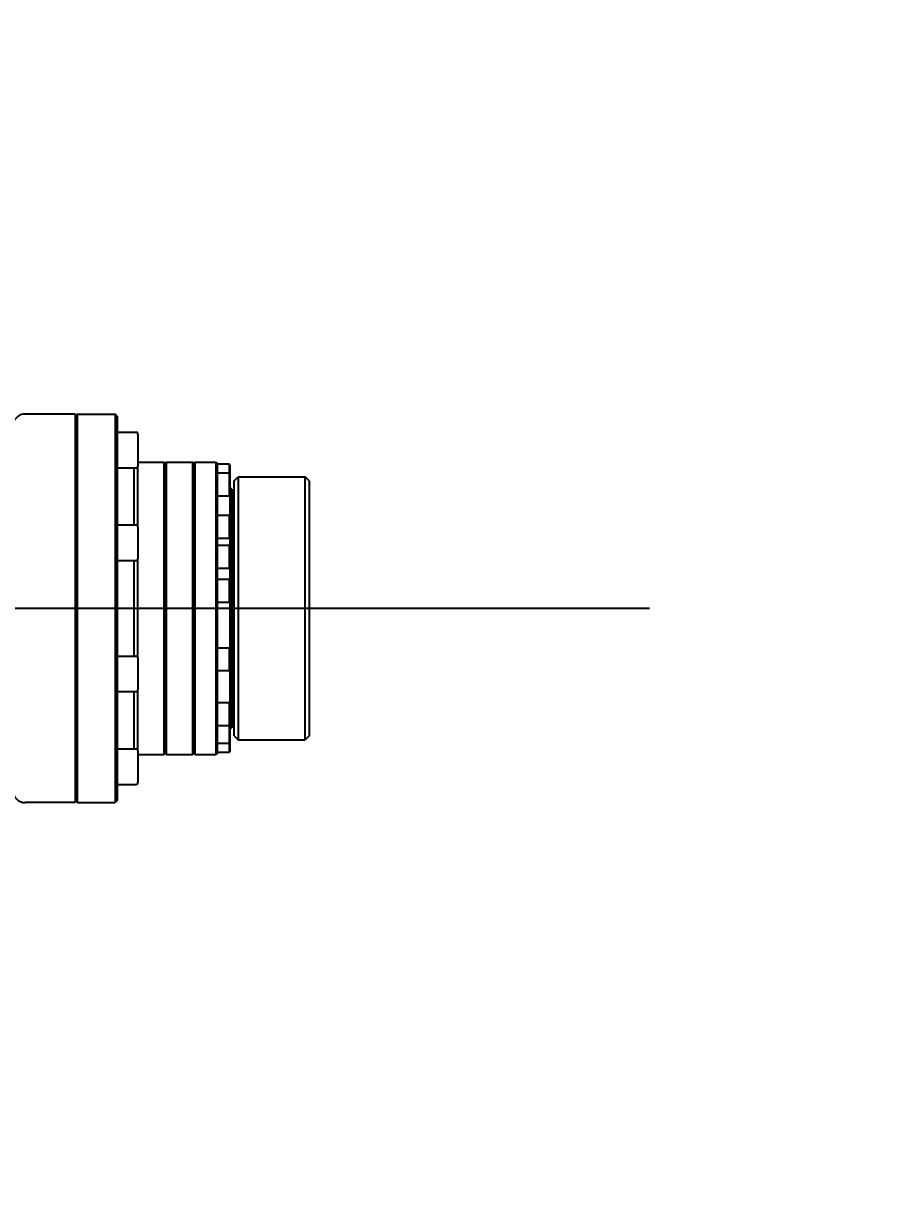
# Model space of a CAD drawing. Header units: millimetres. Extents: x 7426 to 8740, y 124 to 421.
# Drawn here: x 8537.31 to 8544.3, y 197.64 to 206.96 of the extents above; entities that cross this region are included whole.
import ezdxf

# ---------------------------------------------------------------- set-up
doc = ezdxf.new("R2010")
doc.units = ezdxf.units.MM
doc.linetypes.add('CENTER', pattern=[0.6, 0.375, -0.075, 0.075, -0.075])
for name, color, linetype in [('中心线', 7, 'Continuous'), ('外形图', 7, 'Continuous'), ('尺寸标注', 7, 'Continuous'), ('运动范围', 7, 'Continuous')]:
    doc.layers.add(name, color=color, linetype=linetype)
doc.styles.add('微软雅黑', font='msyh.ttc')
doc.dimstyles.new('尺寸标注_1_30比例', dxfattribs={"dimtxt": 2.1, "dimasz": 1.7, "dimexe": 0.5, "dimexo": 0.4, "dimgap": 0.5, "dimtad": 1, "dimdec": 1, "dimlfac": 30, "dimdsep": 46, "dimtxsty": '微软雅黑', "dimcen": 0.09, "dimadec": 0, "dimazin": 0, "dimtp": 0.01, "dimtm": 0.01, "dimtfac": 1, "dimtdec": 1, "dimtofl": 0, "dimtmove": 0, "dimatfit": 3, "dimfxl": 1, "dimtolj": 1, "dimarcsym": 0})

# ---------------------------------------------------------------- blocks, each defined once
blk = doc.blocks.new('*D1032')
at = {"layer": 'Defpoints', "color": 0}
for p in [(8479.1889, 235.7797), (8424.4634, 214.4979), (8493.6298, 202.302), (8493.6298, 202.302), (8552.9631, 202.302)]:
    blk.add_point(p, dxfattribs=at)
at = {"layer": '尺寸标注', "color": 0, "lineweight": -2}
blk.add_arc((8493.6298, 202.302), 36.4595, 2.67178, 167.32822, dxfattribs=at)
at = {"layer": '尺寸标注', "color": 0}
for points in [[(8457.7805, 210.3557), (8458.3362, 210.2443), (8457.7242, 208.6331)], [(8529.7663, 203.9949), (8530.3328, 204.0082), (8530.0892, 202.302)]]:
    blk.add_solid(points, dxfattribs=at)
at = {"layer": '尺寸标注', "color": 0, "insert": (8501.3478, 239.5612), "char_height": 2.1, "attachment_point": 5, "rotation": 348.29694, "style": '微软雅黑'}
blk.add_mtext('\\A1;+\\A1;170%%d', dxfattribs=at)
blk = doc.blocks.new('*D1033')
at = {"layer": 'Defpoints', "color": 0}
for p in [(8493.6379, 202.2945), (8493.6379, 202.2945), (8563.8712, 202.2945), (8424.4716, 190.0986), (8479.1924, 168.8062)]:
    blk.add_point(p, dxfattribs=at)
at = {"layer": '尺寸标注', "color": 0, "lineweight": -2}
blk.add_arc((8493.6379, 202.2945), 36.471, 192.67093, 357.32907, dxfattribs=at)
at = {"layer": '尺寸标注', "color": 0}
for points in [[(8530.3526, 200.5884), (8529.7861, 200.6016), (8530.1089, 202.2945)], [(8458.3329, 194.3502), (8457.7772, 194.2389), (8457.7209, 195.9614)]]:
    blk.add_solid(points, dxfattribs=at)
at = {"layer": '尺寸标注', "color": 0, "insert": (8502.5114, 168.5617), "char_height": 2.1, "attachment_point": 5, "rotation": 14.73786, "style": '微软雅黑'}
blk.add_mtext('\\A1;-\\A1;170%%d', dxfattribs=at)

msp = doc.modelspace()

# ---------------------------------------------------------------- linework, layer by layer
at = {"layer": '中心线', "linetype": 'CENTER', "ltscale": 50}
msp.add_line((8493.5579, 202.2895), (8563.7912, 202.2895), dxfattribs=at)
at = {"layer": '外形图', "linetype": 'Continuous'}
for p, q in [((8537.7245, 203.8395), (8537.3245, 203.8395)), ((8537.7245, 203.8228), (8537.7412, 203.8395)), ((8537.7245, 203.8395), (8537.7245, 200.7395)), ((8537.7412, 203.8395), (8538.0412, 203.8395)), ((8537.7412, 200.7395), (8537.7412, 203.8395)), ((8538.0579, 203.8228), (8538.0412, 203.8395)), ((8538.0412, 203.8395), (8538.0412, 200.7395)), ((8538.0579, 203.8228), (8538.0579, 200.7562)), ((8538.0579, 203.6938), (8538.2079, 203.6938)), ((8538.2245, 203.6772), (8538.2245, 203.4272)), ((8538.2245, 203.4562), (8538.4312, 203.4562)), ((8538.2245, 202.9375), (8538.2245, 203.4272)), ((8538.4412, 203.4462), (8538.4312, 203.4562)), ((8538.4312, 203.4562), (8538.4312, 201.1228)), ((8538.4412, 203.4462), (8538.4512, 203.4562)), ((8538.4412, 201.1328), (8538.4412, 203.4462)), ((8538.4512, 203.4562), (8538.6604, 203.4562)), ((8538.4512, 201.1228), (8538.4512, 203.4562)), ((8538.6704, 203.4462), (8538.6604, 203.4562)), ((8538.6604, 203.4562), (8538.6604, 201.1228)), ((8538.6704, 203.4462), (8538.6804, 203.4562)), ((8538.6704, 201.1328), (8538.6704, 203.4462)), ((8538.6804, 203.4562), (8538.8462, 203.4562)), ((8538.6804, 201.1228), (8538.6804, 203.4562)), ((8538.8579, 203.4445), (8538.8462, 203.4562)), ((8538.8462, 203.4562), (8538.8462, 201.1228)), ((8538.8579, 201.1345), (8538.8579, 203.4445)), ((8538.9512, 203.4387), (8538.8579, 203.4387)), ((8538.9579, 203.4321), (8538.9512, 203.4387)), ((8538.9512, 203.4387), (8538.9512, 203.1833)), ((8538.9579, 203.432), (8538.9579, 201.147)), ((8538.0579, 203.4105), (8538.2079, 203.4105)), ((8538.1912, 203.4105), (8538.1912, 202.9542)), ((8538.9512, 203.3667), (8538.8579, 203.3667)), ((8538.9579, 203.36), (8538.9512, 203.3667)), ((8538.9912, 203.3062), (8539.0245, 203.3395)), ((8539.0245, 203.3395), (8539.5579, 203.3395)), ((8539.0245, 203.3395), (8539.0245, 201.2395)), ((8539.5912, 203.3062), (8539.5579, 203.3395)), ((8539.5579, 201.2395), (8539.5579, 203.3395)), ((8538.9745, 203.2395), (8538.9579, 203.2562)), ((8538.9912, 201.2729), (8538.9912, 203.3062)), ((8539.5912, 203.3062), (8539.5912, 201.2729)), ((8538.9512, 203.1833), (8538.8579, 203.1833)), ((8538.9579, 203.19), (8538.9512, 203.1833)), ((8538.9745, 203.2395), (8538.9745, 201.3395)), ((8538.9512, 203.0305), (8538.8579, 203.0305)), ((8538.9579, 203.0239), (8538.9512, 203.0305)), ((8538.9512, 203.0305), (8538.9512, 202.8472)), ((8538.9912, 203.0228), (8538.9745, 203.0395)), ((8538.0579, 202.9542), (8538.2079, 202.9542)), ((8538.2245, 202.9375), (8538.2245, 202.6875)), ((8538.9512, 202.8472), (8538.8579, 202.8472)), ((8538.9512, 202.7894), (8538.8579, 202.7894)), ((8538.9579, 202.8539), (8538.9512, 202.8472)), ((8538.9579, 202.7827), (8538.9512, 202.7894)), ((8538.9512, 202.7894), (8538.9512, 202.606)), ((8538.2245, 201.8915), (8538.2245, 202.6875)), ((8538.0579, 202.6708), (8538.2079, 202.6708)), ((8538.1912, 202.6708), (8538.1912, 201.9082)), ((8538.9512, 202.606), (8538.8579, 202.606)), ((8538.9579, 202.6127), (8538.9512, 202.606)), ((8538.9512, 202.5204), (8538.8579, 202.5204)), ((8538.9579, 202.5137), (8538.9512, 202.5204)), ((8538.9512, 202.5204), (8538.9512, 202.3371)), ((8538.9512, 202.3371), (8538.8579, 202.3371)), ((8538.9579, 202.3437), (8538.9512, 202.3371)), ((8538.9512, 201.973), (8538.8579, 201.973)), ((8538.9579, 201.9663), (8538.9512, 201.973)), ((8538.9512, 201.973), (8538.9512, 201.7897)), ((8538.0579, 201.9082), (8538.2079, 201.9082)), ((8538.2245, 201.8915), (8538.2245, 201.6415)), ((8538.9512, 201.7897), (8538.8579, 201.7897)), ((8538.9579, 201.7963), (8538.9512, 201.7897)), ((8538.0579, 201.6248), (8538.2079, 201.6248)), ((8538.1912, 201.6248), (8538.1912, 201.1685)), ((8538.2245, 201.1519), (8538.2245, 201.6415)), ((8538.9512, 201.5349), (8538.8579, 201.5349)), ((8538.9579, 201.5283), (8538.9512, 201.5349)), ((8538.9512, 201.5349), (8538.9512, 201.1403)), ((8538.9912, 201.5562), (8538.9745, 201.5395)), ((8538.9512, 201.3516), (8538.8579, 201.3516)), ((8538.9579, 201.3583), (8538.9512, 201.3516)), ((8538.9745, 201.3395), (8538.9579, 201.3228)), ((8538.9512, 201.2124), (8538.8579, 201.2124)), ((8538.9579, 201.219), (8538.9512, 201.2124)), ((8538.9912, 201.2729), (8539.0245, 201.2395)), ((8539.0245, 201.2395), (8539.5579, 201.2395)), ((8539.5912, 201.2728), (8539.5579, 201.2395)), ((8538.0579, 201.1685), (8538.2079, 201.1685)), ((8538.2245, 201.1519), (8538.2245, 200.9019)), ((8538.2245, 201.1228), (8538.4312, 201.1228)), ((8538.4412, 201.1328), (8538.4312, 201.1228)), ((8538.4412, 201.1328), (8538.4512, 201.1228)), ((8538.4512, 201.1228), (8538.6604, 201.1228)), ((8538.6704, 201.1328), (8538.6604, 201.1228)), ((8538.6704, 201.1328), (8538.6804, 201.1228)), ((8538.6804, 201.1228), (8538.8462, 201.1228)), ((8538.8579, 201.1345), (8538.8462, 201.1228)), ((8538.9512, 201.1403), (8538.8579, 201.1403)), ((8538.9579, 201.147), (8538.9512, 201.1403)), ((8538.0579, 200.8852), (8538.2079, 200.8852)), ((8537.7245, 200.7395), (8537.3245, 200.7395)), ((8537.7245, 200.7562), (8537.7412, 200.7395)), ((8537.7412, 200.7395), (8538.0412, 200.7395)), ((8538.0579, 200.7562), (8538.0412, 200.7395))]:
    msp.add_line(p, q, dxfattribs=at)
for centre, radius, start, end in [((8537.3245, 203.7395), 0.1, 90, 180), ((8538.2079, 203.6772), 0.0167, 0, 90), ((8538.2079, 203.4272), 0.0167, 270, 0), ((8538.2079, 202.9375), 0.0167, 0, 90), ((8538.2079, 202.6875), 0.0167, 270, 0), ((8538.2079, 201.8915), 0.0167, 0, 90), ((8538.2079, 201.6415), 0.0167, 270, 0), ((8538.2079, 201.1519), 0.0167, 0, 90), ((8537.3245, 200.8395), 0.1, 180, 270), ((8538.2079, 200.9019), 0.0167, 270, 0)]:
    msp.add_arc(centre, radius, start, end, dxfattribs=at)
at = {"layer": '运动范围'}
msp.add_arc((8493.5579, 202.2895), 70.2333, 190, 30.822489, dxfattribs=at)

# ---------------------------------------------------------------- dimensions: what is measured, and where the dimension line sits
at = {"layer": '尺寸标注'}
for base, line1, line2, text, picture, middle in [((8479.1889, 235.7797), ((8493.6298, 202.302), (8552.9631, 202.302)), ((8493.6298, 202.302), (8424.4634, 214.4979)), '\\A1;+<>', '*D1032', (8501.0252, 238.0036)), ((8479.1924, 168.8062), ((8493.6379, 202.2945), (8563.8712, 202.2945)), ((8493.6379, 202.2945), (8424.4716, 190.0986)), '\\A1;-<>', '*D1033', (8502.916, 167.0234))]:
    dim = msp.add_angular_dim_2l(base=base, line1=line1, line2=line2, text=text, dimstyle='尺寸标注_1_30比例', dxfattribs=at)
    dim.commit()
    dim.dimension.update_dxf_attribs({"geometry": picture, "text_midpoint": middle, "dimtype": 162})

doc.saveas('drawing.dxf')
